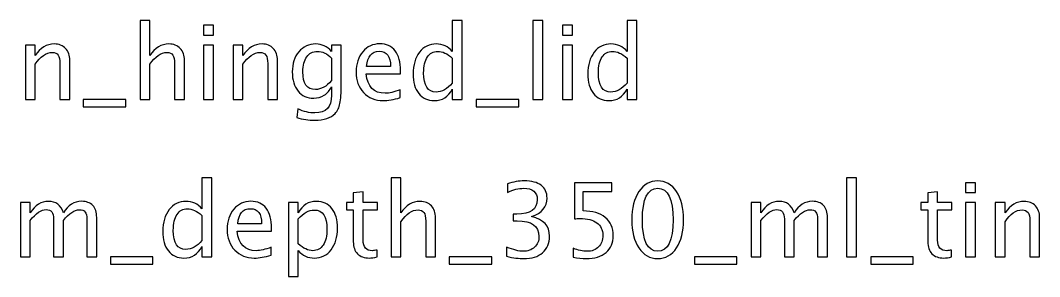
# Model space of a CAD drawing. Header units: centimetres. Extents: x -24 to 26.2, y 4.8 to 28.6.
# Drawn here: x 0.09 to 12.74, y 25.42 to 28.59 of the extents above; entities that cross this region are included whole.
import ezdxf

# ---------------------------------------------------------------- set-up
doc = ezdxf.new("R2010")
doc.units = ezdxf.units.CM
doc.header["$MEASUREMENT"] = 0
doc.layers.add('Layer 1', color=7, linetype='Continuous')

msp = doc.modelspace()

# ---------------------------------------------------------------- linework, layer by layer
at = {"layer": 'Layer 1'}
for points, knots in [([(1.57692, 27.61574), (1.57692, 27.61574), (1.57692, 28.59491), (1.57692, 28.59491), (1.57692, 28.59491), (1.57692, 28.59491), (1.69884, 28.59491), (1.69884, 28.59491), (1.69884, 28.59491), (1.69884, 28.59491), (1.69884, 28.16163), (1.69884, 28.16163), (1.69884, 28.16163), (1.7634, 28.25582), (1.84256, 28.30281), (1.93612, 28.30281), (1.93612, 28.30281), (1.99496, 28.30281), (2.04174, 28.2844), (2.07624, 28.24735), (2.07624, 28.24735), (2.11074, 28.21052), (2.1281, 28.16078), (2.1281, 28.09855), (2.1281, 28.09855), (2.1281, 28.09855), (2.1281, 27.61574), (2.1281, 27.61574), (2.1281, 27.61574), (2.1281, 27.61574), (2.00618, 27.61574), (2.00618, 27.61574), (2.00618, 27.61574), (2.00618, 27.61574), (2.00618, 28.05876), (2.00618, 28.05876), (2.00618, 28.05876), (2.00618, 28.10871), (1.99877, 28.14427), (1.98417, 28.16544), (1.98417, 28.16544), (1.96935, 28.18682), (1.94501, 28.1974), (1.91093, 28.1974), (1.91093, 28.1974), (1.836, 28.1974), (1.7653, 28.14851), (1.69884, 28.05072), (1.69884, 28.05072), (1.69884, 28.05072), (1.69884, 27.61574), (1.69884, 27.61574), (1.69884, 27.61574), (1.69884, 27.61574), (1.57692, 27.61574), (1.57692, 27.61574)], [0, 0, 0, 0, 0.06666667, 0.06666667, 0.06666667, 0.06666667, 0.13333333, 0.13333333, 0.13333333, 0.13333333, 0.2, 0.2, 0.2, 0.2, 0.26666667, 0.26666667, 0.26666667, 0.26666667, 0.33333333, 0.33333333, 0.33333333, 0.33333333, 0.4, 0.4, 0.4, 0.4, 0.46666667, 0.46666667, 0.46666667, 0.46666667, 0.53333333, 0.53333333, 0.53333333, 0.53333333, 0.6, 0.6, 0.6, 0.6, 0.66666667, 0.66666667, 0.66666667, 0.66666667, 0.73333333, 0.73333333, 0.73333333, 0.73333333, 0.8, 0.8, 0.8, 0.8, 0.86666667, 0.86666667, 0.86666667, 0.86666667, 1, 1, 1, 1]), ([(5.45297, 27.61574), (5.45297, 27.61574), (5.45297, 27.74211), (5.45297, 27.74211), (5.45297, 27.74211), (5.40323, 27.6477), (5.3283, 27.6005), (5.22818, 27.6005), (5.22818, 27.6005), (5.1469, 27.6005), (5.08298, 27.62992), (5.03641, 27.68898), (5.03641, 27.68898), (4.98984, 27.74803), (4.96656, 27.82868), (4.96656, 27.93091), (4.96656, 27.93091), (4.96656, 28.04267), (4.99302, 28.13263), (5.04572, 28.20079), (5.04572, 28.20079), (5.09864, 28.26873), (5.16807, 28.30281), (5.25422, 28.30281), (5.25422, 28.30281), (5.33401, 28.30281), (5.40048, 28.27233), (5.45297, 28.21116), (5.45297, 28.21116), (5.45297, 28.21116), (5.45297, 28.59491), (5.45297, 28.59491), (5.45297, 28.59491), (5.45297, 28.59491), (5.57489, 28.59491), (5.57489, 28.59491), (5.57489, 28.59491), (5.57489, 28.59491), (5.57489, 27.61574), (5.57489, 27.61574), (5.57489, 27.61574), (5.57489, 27.61574), (5.45297, 27.61574), (5.45297, 27.61574)], [0, 0, 0, 0, 0.08333333, 0.08333333, 0.08333333, 0.08333333, 0.16666667, 0.16666667, 0.16666667, 0.16666667, 0.25, 0.25, 0.25, 0.25, 0.33333333, 0.33333333, 0.33333333, 0.33333333, 0.41666667, 0.41666667, 0.41666667, 0.41666667, 0.5, 0.5, 0.5, 0.5, 0.58333333, 0.58333333, 0.58333333, 0.58333333, 0.66666667, 0.66666667, 0.66666667, 0.66666667, 0.75, 0.75, 0.75, 0.75, 0.83333333, 0.83333333, 0.83333333, 0.83333333, 1, 1, 1, 1]), ([(6.45415, 27.61574), (6.45415, 27.61574), (6.45415, 28.59491), (6.45415, 28.59491), (6.45415, 28.59491), (6.45415, 28.59491), (6.57607, 28.59491), (6.57607, 28.59491), (6.57607, 28.59491), (6.57607, 28.59491), (6.57607, 27.61574), (6.57607, 27.61574), (6.57607, 27.61574), (6.57607, 27.61574), (6.45415, 27.61574), (6.45415, 27.61574)], [0, 0, 0, 0, 0.2, 0.2, 0.2, 0.2, 0.4, 0.4, 0.4, 0.4, 0.6, 0.6, 0.6, 0.6, 1, 1, 1, 1]), ([(7.62128, 27.61574), (7.62128, 27.61574), (7.62128, 27.74211), (7.62128, 27.74211), (7.62128, 27.74211), (7.57154, 27.6477), (7.49661, 27.6005), (7.39649, 27.6005), (7.39649, 27.6005), (7.31521, 27.6005), (7.25129, 27.62992), (7.20472, 27.68898), (7.20472, 27.68898), (7.15815, 27.74803), (7.13487, 27.82868), (7.13487, 27.93091), (7.13487, 27.93091), (7.13487, 28.04267), (7.16133, 28.13263), (7.21403, 28.20079), (7.21403, 28.20079), (7.26695, 28.26873), (7.33638, 28.30281), (7.42253, 28.30281), (7.42253, 28.30281), (7.50232, 28.30281), (7.56879, 28.27233), (7.62128, 28.21116), (7.62128, 28.21116), (7.62128, 28.21116), (7.62128, 28.59491), (7.62128, 28.59491), (7.62128, 28.59491), (7.62128, 28.59491), (7.7432, 28.59491), (7.7432, 28.59491), (7.7432, 28.59491), (7.7432, 28.59491), (7.7432, 27.61574), (7.7432, 27.61574), (7.7432, 27.61574), (7.7432, 27.61574), (7.62128, 27.61574), (7.62128, 27.61574)], [0, 0, 0, 0, 0.08333333, 0.08333333, 0.08333333, 0.08333333, 0.16666667, 0.16666667, 0.16666667, 0.16666667, 0.25, 0.25, 0.25, 0.25, 0.33333333, 0.33333333, 0.33333333, 0.33333333, 0.41666667, 0.41666667, 0.41666667, 0.41666667, 0.5, 0.5, 0.5, 0.5, 0.58333333, 0.58333333, 0.58333333, 0.58333333, 0.66666667, 0.66666667, 0.66666667, 0.66666667, 0.75, 0.75, 0.75, 0.75, 0.83333333, 0.83333333, 0.83333333, 0.83333333, 1, 1, 1, 1]), ([(2.36517, 28.41203), (2.36517, 28.41203), (2.36517, 28.53395), (2.36517, 28.53395), (2.36517, 28.53395), (2.36517, 28.53395), (2.48709, 28.53395), (2.48709, 28.53395), (2.48709, 28.53395), (2.48709, 28.53395), (2.48709, 28.41203), (2.48709, 28.41203), (2.48709, 28.41203), (2.48709, 28.41203), (2.36517, 28.41203), (2.36517, 28.41203)], [0, 0, 0, 0, 0.2, 0.2, 0.2, 0.2, 0.4, 0.4, 0.4, 0.4, 0.6, 0.6, 0.6, 0.6, 1, 1, 1, 1]), ([(6.82118, 28.41203), (6.82118, 28.41203), (6.82118, 28.53395), (6.82118, 28.53395), (6.82118, 28.53395), (6.82118, 28.53395), (6.9431, 28.53395), (6.9431, 28.53395), (6.9431, 28.53395), (6.9431, 28.53395), (6.9431, 28.41203), (6.9431, 28.41203), (6.9431, 28.41203), (6.9431, 28.41203), (6.82118, 28.41203), (6.82118, 28.41203)], [0, 0, 0, 0, 0.2, 0.2, 0.2, 0.2, 0.4, 0.4, 0.4, 0.4, 0.6, 0.6, 0.6, 0.6, 1, 1, 1, 1]), ([(0.15367, 27.61574), (0.15367, 27.61574), (0.15367, 28.28884), (0.15367, 28.28884), (0.15367, 28.28884), (0.15367, 28.28884), (0.27559, 28.28884), (0.27559, 28.28884), (0.27559, 28.28884), (0.27559, 28.28884), (0.27559, 28.16163), (0.27559, 28.16163), (0.27559, 28.16163), (0.34015, 28.25582), (0.41931, 28.30281), (0.51287, 28.30281), (0.51287, 28.30281), (0.57171, 28.30281), (0.61849, 28.2844), (0.65299, 28.24735), (0.65299, 28.24735), (0.68749, 28.21052), (0.70485, 28.16078), (0.70485, 28.09855), (0.70485, 28.09855), (0.70485, 28.09855), (0.70485, 27.61574), (0.70485, 27.61574), (0.70485, 27.61574), (0.70485, 27.61574), (0.58293, 27.61574), (0.58293, 27.61574), (0.58293, 27.61574), (0.58293, 27.61574), (0.58293, 28.05876), (0.58293, 28.05876), (0.58293, 28.05876), (0.58293, 28.10871), (0.57552, 28.14427), (0.56092, 28.16544), (0.56092, 28.16544), (0.5461, 28.18682), (0.52176, 28.1974), (0.48768, 28.1974), (0.48768, 28.1974), (0.41275, 28.1974), (0.34205, 28.14851), (0.27559, 28.05072), (0.27559, 28.05072), (0.27559, 28.05072), (0.27559, 27.61574), (0.27559, 27.61574), (0.27559, 27.61574), (0.27559, 27.61574), (0.15367, 27.61574), (0.15367, 27.61574)], [0, 0, 0, 0, 0.06666667, 0.06666667, 0.06666667, 0.06666667, 0.13333333, 0.13333333, 0.13333333, 0.13333333, 0.2, 0.2, 0.2, 0.2, 0.26666667, 0.26666667, 0.26666667, 0.26666667, 0.33333333, 0.33333333, 0.33333333, 0.33333333, 0.4, 0.4, 0.4, 0.4, 0.46666667, 0.46666667, 0.46666667, 0.46666667, 0.53333333, 0.53333333, 0.53333333, 0.53333333, 0.6, 0.6, 0.6, 0.6, 0.66666667, 0.66666667, 0.66666667, 0.66666667, 0.73333333, 0.73333333, 0.73333333, 0.73333333, 0.8, 0.8, 0.8, 0.8, 0.86666667, 0.86666667, 0.86666667, 0.86666667, 1, 1, 1, 1]), ([(2.36517, 27.61574), (2.36517, 27.61574), (2.36517, 28.28884), (2.36517, 28.28884), (2.36517, 28.28884), (2.36517, 28.28884), (2.48709, 28.28884), (2.48709, 28.28884), (2.48709, 28.28884), (2.48709, 28.28884), (2.48709, 27.61574), (2.48709, 27.61574), (2.48709, 27.61574), (2.48709, 27.61574), (2.36517, 27.61574), (2.36517, 27.61574)], [0, 0, 0, 0, 0.2, 0.2, 0.2, 0.2, 0.4, 0.4, 0.4, 0.4, 0.6, 0.6, 0.6, 0.6, 1, 1, 1, 1]), ([(2.7322, 27.61574), (2.7322, 27.61574), (2.7322, 28.28884), (2.7322, 28.28884), (2.7322, 28.28884), (2.7322, 28.28884), (2.85412, 28.28884), (2.85412, 28.28884), (2.85412, 28.28884), (2.85412, 28.28884), (2.85412, 28.16163), (2.85412, 28.16163), (2.85412, 28.16163), (2.91868, 28.25582), (2.99784, 28.30281), (3.0914, 28.30281), (3.0914, 28.30281), (3.15024, 28.30281), (3.19702, 28.2844), (3.23152, 28.24735), (3.23152, 28.24735), (3.26602, 28.21052), (3.28338, 28.16078), (3.28338, 28.09855), (3.28338, 28.09855), (3.28338, 28.09855), (3.28338, 27.61574), (3.28338, 27.61574), (3.28338, 27.61574), (3.28338, 27.61574), (3.16146, 27.61574), (3.16146, 27.61574), (3.16146, 27.61574), (3.16146, 27.61574), (3.16146, 28.05876), (3.16146, 28.05876), (3.16146, 28.05876), (3.16146, 28.10871), (3.15405, 28.14427), (3.13945, 28.16544), (3.13945, 28.16544), (3.12463, 28.18682), (3.10029, 28.1974), (3.06621, 28.1974), (3.06621, 28.1974), (2.99128, 28.1974), (2.92058, 28.14851), (2.85412, 28.05072), (2.85412, 28.05072), (2.85412, 28.05072), (2.85412, 27.61574), (2.85412, 27.61574), (2.85412, 27.61574), (2.85412, 27.61574), (2.7322, 27.61574), (2.7322, 27.61574)], [0, 0, 0, 0, 0.06666667, 0.06666667, 0.06666667, 0.06666667, 0.13333333, 0.13333333, 0.13333333, 0.13333333, 0.2, 0.2, 0.2, 0.2, 0.26666667, 0.26666667, 0.26666667, 0.26666667, 0.33333333, 0.33333333, 0.33333333, 0.33333333, 0.4, 0.4, 0.4, 0.4, 0.46666667, 0.46666667, 0.46666667, 0.46666667, 0.53333333, 0.53333333, 0.53333333, 0.53333333, 0.6, 0.6, 0.6, 0.6, 0.66666667, 0.66666667, 0.66666667, 0.66666667, 0.73333333, 0.73333333, 0.73333333, 0.73333333, 0.8, 0.8, 0.8, 0.8, 0.86666667, 0.86666667, 0.86666667, 0.86666667, 1, 1, 1, 1]), ([(3.52299, 27.39222), (3.52299, 27.39222), (3.53738, 27.49763), (3.53738, 27.49763), (3.53738, 27.49763), (3.60808, 27.46461), (3.67814, 27.4481), (3.74736, 27.4481), (3.74736, 27.4481), (3.88473, 27.4481), (3.95352, 27.52091), (3.95352, 27.66633), (3.95352, 27.66633), (3.95352, 27.66633), (3.95352, 27.77216), (3.95352, 27.77216), (3.95352, 27.77216), (3.93235, 27.7275), (3.9023, 27.693), (3.86314, 27.66823), (3.86314, 27.66823), (3.82398, 27.64347), (3.78038, 27.63098), (3.73233, 27.63098), (3.73233, 27.63098), (3.65084, 27.63098), (3.58628, 27.66019), (3.53865, 27.71861), (3.53865, 27.71861), (3.49103, 27.77703), (3.46711, 27.85619), (3.46711, 27.9561), (3.46711, 27.9561), (3.46711, 28.05834), (3.4942, 28.14173), (3.54839, 28.20629), (3.54839, 28.20629), (3.60279, 28.27064), (3.67285, 28.30281), (3.759, 28.30281), (3.759, 28.30281), (3.83435, 28.30281), (3.89933, 28.27233), (3.95352, 28.21116), (3.95352, 28.21116), (3.95352, 28.21116), (3.95352, 28.28884), (3.95352, 28.28884), (3.95352, 28.28884), (3.95352, 28.28884), (4.07544, 28.28884), (4.07544, 28.28884), (4.07544, 28.28884), (4.07544, 28.28884), (4.07544, 27.79947), (4.07544, 27.79947), (4.07544, 27.79947), (4.07544, 27.69427), (4.06994, 27.61638), (4.05893, 27.56579), (4.05893, 27.56579), (4.04814, 27.5152), (4.02739, 27.47371), (3.99734, 27.44154), (3.99734, 27.44154), (3.944, 27.38502), (3.8606, 27.35666), (3.74736, 27.35666), (3.74736, 27.35666), (3.66968, 27.35666), (3.59496, 27.36851), (3.52299, 27.39222)], [0, 0, 0, 0, 0.05263158, 0.05263158, 0.05263158, 0.05263158, 0.10526316, 0.10526316, 0.10526316, 0.10526316, 0.15789474, 0.15789474, 0.15789474, 0.15789474, 0.21052632, 0.21052632, 0.21052632, 0.21052632, 0.26315789, 0.26315789, 0.26315789, 0.26315789, 0.31578947, 0.31578947, 0.31578947, 0.31578947, 0.36842105, 0.36842105, 0.36842105, 0.36842105, 0.42105263, 0.42105263, 0.42105263, 0.42105263, 0.47368421, 0.47368421, 0.47368421, 0.47368421, 0.52631579, 0.52631579, 0.52631579, 0.52631579, 0.57894737, 0.57894737, 0.57894737, 0.57894737, 0.63157895, 0.63157895, 0.63157895, 0.63157895, 0.68421053, 0.68421053, 0.68421053, 0.68421053, 0.73684211, 0.73684211, 0.73684211, 0.73684211, 0.78947368, 0.78947368, 0.78947368, 0.78947368, 0.84210526, 0.84210526, 0.84210526, 0.84210526, 0.89473684, 0.89473684, 0.89473684, 0.89473684, 1, 1, 1, 1]), ([(3.95352, 27.84857), (3.95352, 27.84857), (3.95352, 28.12776), (3.95352, 28.12776), (3.95352, 28.12776), (3.89976, 28.18343), (3.84113, 28.21137), (3.77784, 28.21137), (3.77784, 28.21137), (3.72153, 28.21137), (3.67751, 28.18893), (3.64576, 28.14385), (3.64576, 28.14385), (3.6138, 28.09898), (3.59792, 28.03653), (3.59792, 27.95695), (3.59792, 27.95695), (3.59792, 27.81069), (3.64978, 27.73766), (3.75371, 27.73766), (3.75371, 27.73766), (3.8244, 27.73766), (3.89108, 27.7747), (3.95352, 27.84857)], [0, 0, 0, 0, 0.14285714, 0.14285714, 0.14285714, 0.14285714, 0.28571429, 0.28571429, 0.28571429, 0.28571429, 0.42857143, 0.42857143, 0.42857143, 0.42857143, 0.57142857, 0.57142857, 0.57142857, 0.57142857, 0.71428571, 0.71428571, 0.71428571, 0.71428571, 1, 1, 1, 1]), ([(4.80633, 27.63733), (4.72442, 27.61278), (4.65435, 27.6005), (4.59593, 27.6005), (4.59593, 27.6005), (4.49624, 27.6005), (4.41517, 27.63352), (4.35273, 27.69935), (4.35273, 27.69935), (4.29029, 27.76518), (4.25896, 27.85048), (4.25896, 27.95547), (4.25896, 27.95547), (4.25896, 28.05728), (4.28648, 28.14089), (4.34172, 28.20629), (4.34172, 28.20629), (4.39697, 28.27148), (4.46766, 28.30408), (4.55381, 28.30408), (4.55381, 28.30408), (4.6353, 28.30408), (4.69838, 28.27508), (4.74283, 28.21709), (4.74283, 28.21709), (4.78728, 28.15909), (4.80951, 28.07696), (4.80951, 27.97049), (4.80951, 27.97049), (4.80951, 27.97049), (4.80887, 27.93324), (4.80887, 27.93324), (4.80887, 27.93324), (4.80887, 27.93324), (4.38342, 27.93324), (4.38342, 27.93324), (4.38342, 27.93324), (4.4012, 27.77237), (4.47973, 27.69194), (4.61879, 27.69194), (4.61879, 27.69194), (4.66981, 27.69194), (4.73225, 27.70633), (4.80633, 27.73512), (4.80633, 27.73512), (4.80633, 27.73512), (4.80633, 27.63733), (4.80633, 27.63733)], [0, 0, 0, 0, 0.07692308, 0.07692308, 0.07692308, 0.07692308, 0.15384615, 0.15384615, 0.15384615, 0.15384615, 0.23076923, 0.23076923, 0.23076923, 0.23076923, 0.30769231, 0.30769231, 0.30769231, 0.30769231, 0.38461538, 0.38461538, 0.38461538, 0.38461538, 0.46153846, 0.46153846, 0.46153846, 0.46153846, 0.53846154, 0.53846154, 0.53846154, 0.53846154, 0.61538462, 0.61538462, 0.61538462, 0.61538462, 0.69230769, 0.69230769, 0.69230769, 0.69230769, 0.76923077, 0.76923077, 0.76923077, 0.76923077, 0.84615385, 0.84615385, 0.84615385, 0.84615385, 1, 1, 1, 1]), ([(4.38977, 28.02468), (4.38977, 28.02468), (4.68695, 28.02468), (4.68695, 28.02468), (4.68695, 28.02468), (4.68695, 28.14999), (4.64017, 28.21264), (4.54683, 28.21264), (4.54683, 28.21264), (4.45285, 28.21264), (4.40057, 28.14999), (4.38977, 28.02468)], [0, 0, 0, 0, 0.25, 0.25, 0.25, 0.25, 0.5, 0.5, 0.5, 0.5, 1, 1, 1, 1]), ([(5.45297, 28.12776), (5.38968, 28.18343), (5.32978, 28.21137), (5.27305, 28.21137), (5.27305, 28.21137), (5.21717, 28.21137), (5.17399, 28.18809), (5.1433, 28.14131), (5.1433, 28.14131), (5.11261, 28.09474), (5.09737, 28.0287), (5.09737, 27.94319), (5.09737, 27.94319), (5.09737, 27.78592), (5.14944, 27.70718), (5.25379, 27.70718), (5.25379, 27.70718), (5.32153, 27.70718), (5.38799, 27.74422), (5.45297, 27.81809), (5.45297, 27.81809), (5.45297, 27.81809), (5.45297, 28.12776), (5.45297, 28.12776)], [0, 0, 0, 0, 0.14285714, 0.14285714, 0.14285714, 0.14285714, 0.28571429, 0.28571429, 0.28571429, 0.28571429, 0.42857143, 0.42857143, 0.42857143, 0.42857143, 0.57142857, 0.57142857, 0.57142857, 0.57142857, 0.71428571, 0.71428571, 0.71428571, 0.71428571, 1, 1, 1, 1]), ([(6.82118, 27.61574), (6.82118, 27.61574), (6.82118, 28.28884), (6.82118, 28.28884), (6.82118, 28.28884), (6.82118, 28.28884), (6.9431, 28.28884), (6.9431, 28.28884), (6.9431, 28.28884), (6.9431, 28.28884), (6.9431, 27.61574), (6.9431, 27.61574), (6.9431, 27.61574), (6.9431, 27.61574), (6.82118, 27.61574), (6.82118, 27.61574)], [0, 0, 0, 0, 0.2, 0.2, 0.2, 0.2, 0.4, 0.4, 0.4, 0.4, 0.6, 0.6, 0.6, 0.6, 1, 1, 1, 1]), ([(7.62128, 28.12776), (7.55799, 28.18343), (7.49809, 28.21137), (7.44136, 28.21137), (7.44136, 28.21137), (7.38548, 28.21137), (7.3423, 28.18809), (7.31161, 28.14131), (7.31161, 28.14131), (7.28092, 28.09474), (7.26568, 28.0287), (7.26568, 27.94319), (7.26568, 27.94319), (7.26568, 27.78592), (7.31775, 27.70718), (7.4221, 27.70718), (7.4221, 27.70718), (7.48984, 27.70718), (7.5563, 27.74422), (7.62128, 27.81809), (7.62128, 27.81809), (7.62128, 27.81809), (7.62128, 28.12776), (7.62128, 28.12776)], [0, 0, 0, 0, 0.14285714, 0.14285714, 0.14285714, 0.14285714, 0.28571429, 0.28571429, 0.28571429, 0.28571429, 0.42857143, 0.42857143, 0.42857143, 0.42857143, 0.57142857, 0.57142857, 0.57142857, 0.57142857, 0.71428571, 0.71428571, 0.71428571, 0.71428571, 1, 1, 1, 1]), ([(0.87334, 27.5243), (0.87334, 27.5243), (0.87334, 27.61574), (0.87334, 27.61574), (0.87334, 27.61574), (0.87334, 27.61574), (1.40166, 27.61574), (1.40166, 27.61574), (1.40166, 27.61574), (1.40166, 27.61574), (1.40166, 27.5243), (1.40166, 27.5243), (1.40166, 27.5243), (1.40166, 27.5243), (0.87334, 27.5243), (0.87334, 27.5243)], [0, 0, 0, 0, 0.2, 0.2, 0.2, 0.2, 0.4, 0.4, 0.4, 0.4, 0.6, 0.6, 0.6, 0.6, 1, 1, 1, 1]), ([(5.75057, 27.5243), (5.75057, 27.5243), (5.75057, 27.61574), (5.75057, 27.61574), (5.75057, 27.61574), (5.75057, 27.61574), (6.27889, 27.61574), (6.27889, 27.61574), (6.27889, 27.61574), (6.27889, 27.61574), (6.27889, 27.5243), (6.27889, 27.5243), (6.27889, 27.5243), (6.27889, 27.5243), (5.75057, 27.5243), (5.75057, 27.5243)], [0, 0, 0, 0, 0.2, 0.2, 0.2, 0.2, 0.4, 0.4, 0.4, 0.4, 0.6, 0.6, 0.6, 0.6, 1, 1, 1, 1]), ([(2.34602, 25.66417), (2.34602, 25.66417), (2.34602, 25.79054), (2.34602, 25.79054), (2.34602, 25.79054), (2.29628, 25.69613), (2.22135, 25.64893), (2.12123, 25.64893), (2.12123, 25.64893), (2.03995, 25.64893), (1.97603, 25.67835), (1.92946, 25.73741), (1.92946, 25.73741), (1.88289, 25.79646), (1.85961, 25.87711), (1.85961, 25.97934), (1.85961, 25.97934), (1.85961, 26.0911), (1.88607, 26.18106), (1.93877, 26.24922), (1.93877, 26.24922), (1.99169, 26.31716), (2.06112, 26.35124), (2.14727, 26.35124), (2.14727, 26.35124), (2.22706, 26.35124), (2.29353, 26.32076), (2.34602, 26.25959), (2.34602, 26.25959), (2.34602, 26.25959), (2.34602, 26.64334), (2.34602, 26.64334), (2.34602, 26.64334), (2.34602, 26.64334), (2.46794, 26.64334), (2.46794, 26.64334), (2.46794, 26.64334), (2.46794, 26.64334), (2.46794, 25.66417), (2.46794, 25.66417), (2.46794, 25.66417), (2.46794, 25.66417), (2.34602, 25.66417), (2.34602, 25.66417)], [0, 0, 0, 0, 0.08333333, 0.08333333, 0.08333333, 0.08333333, 0.16666667, 0.16666667, 0.16666667, 0.16666667, 0.25, 0.25, 0.25, 0.25, 0.33333333, 0.33333333, 0.33333333, 0.33333333, 0.41666667, 0.41666667, 0.41666667, 0.41666667, 0.5, 0.5, 0.5, 0.5, 0.58333333, 0.58333333, 0.58333333, 0.58333333, 0.66666667, 0.66666667, 0.66666667, 0.66666667, 0.75, 0.75, 0.75, 0.75, 0.83333333, 0.83333333, 0.83333333, 0.83333333, 1, 1, 1, 1]), ([(4.69403, 25.66417), (4.69403, 25.66417), (4.69403, 26.64334), (4.69403, 26.64334), (4.69403, 26.64334), (4.69403, 26.64334), (4.81595, 26.64334), (4.81595, 26.64334), (4.81595, 26.64334), (4.81595, 26.64334), (4.81595, 26.21006), (4.81595, 26.21006), (4.81595, 26.21006), (4.88051, 26.30425), (4.95967, 26.35124), (5.05323, 26.35124), (5.05323, 26.35124), (5.11207, 26.35124), (5.15885, 26.33283), (5.19335, 26.29578), (5.19335, 26.29578), (5.22785, 26.25895), (5.24521, 26.20921), (5.24521, 26.14698), (5.24521, 26.14698), (5.24521, 26.14698), (5.24521, 25.66417), (5.24521, 25.66417), (5.24521, 25.66417), (5.24521, 25.66417), (5.12329, 25.66417), (5.12329, 25.66417), (5.12329, 25.66417), (5.12329, 25.66417), (5.12329, 26.10719), (5.12329, 26.10719), (5.12329, 26.10719), (5.12329, 26.15714), (5.11588, 26.1927), (5.10128, 26.21387), (5.10128, 26.21387), (5.08646, 26.23525), (5.06212, 26.24583), (5.02804, 26.24583), (5.02804, 26.24583), (4.95311, 26.24583), (4.88241, 26.19694), (4.81595, 26.09915), (4.81595, 26.09915), (4.81595, 26.09915), (4.81595, 25.66417), (4.81595, 25.66417), (4.81595, 25.66417), (4.81595, 25.66417), (4.69403, 25.66417), (4.69403, 25.66417)], [0, 0, 0, 0, 0.06666667, 0.06666667, 0.06666667, 0.06666667, 0.13333333, 0.13333333, 0.13333333, 0.13333333, 0.2, 0.2, 0.2, 0.2, 0.26666667, 0.26666667, 0.26666667, 0.26666667, 0.33333333, 0.33333333, 0.33333333, 0.33333333, 0.4, 0.4, 0.4, 0.4, 0.46666667, 0.46666667, 0.46666667, 0.46666667, 0.53333333, 0.53333333, 0.53333333, 0.53333333, 0.6, 0.6, 0.6, 0.6, 0.66666667, 0.66666667, 0.66666667, 0.66666667, 0.73333333, 0.73333333, 0.73333333, 0.73333333, 0.8, 0.8, 0.8, 0.8, 0.86666667, 0.86666667, 0.86666667, 0.86666667, 1, 1, 1, 1]), ([(6.1249, 25.67052), (6.1249, 25.67052), (6.1249, 25.78482), (6.1249, 25.78482), (6.1249, 25.78482), (6.21211, 25.75011), (6.28048, 25.73275), (6.33064, 25.73275), (6.33064, 25.73275), (6.3897, 25.73275), (6.43732, 25.74968), (6.47394, 25.78376), (6.47394, 25.78376), (6.51056, 25.81784), (6.52876, 25.86229), (6.52876, 25.9169), (6.52876, 25.9169), (6.52876, 26.04644), (6.43859, 26.11121), (6.25825, 26.11121), (6.25825, 26.11121), (6.25825, 26.11121), (6.20999, 26.11121), (6.20999, 26.11121), (6.20999, 26.11121), (6.20999, 26.11121), (6.20999, 26.19313), (6.20999, 26.19313), (6.20999, 26.19313), (6.20999, 26.19313), (6.25275, 26.19376), (6.25275, 26.19376), (6.25275, 26.19376), (6.42229, 26.19376), (6.50717, 26.25345), (6.50717, 26.37304), (6.50717, 26.37304), (6.50717, 26.46681), (6.45087, 26.5138), (6.33847, 26.5138), (6.33847, 26.5138), (6.27815, 26.5138), (6.21126, 26.49644), (6.1376, 26.46173), (6.1376, 26.46173), (6.1376, 26.46173), (6.1376, 26.56841), (6.1376, 26.56841), (6.1376, 26.56841), (6.20978, 26.59296), (6.27942, 26.60524), (6.3463, 26.60524), (6.3463, 26.60524), (6.43732, 26.60524), (6.50738, 26.58704), (6.55607, 26.55063), (6.55607, 26.55063), (6.60475, 26.51444), (6.62909, 26.46173), (6.62909, 26.39273), (6.62909, 26.39273), (6.62909, 26.28499), (6.56538, 26.20815), (6.43774, 26.16243), (6.43774, 26.16243), (6.5857, 26.12793), (6.65957, 26.04686), (6.65957, 25.91881), (6.65957, 25.91881), (6.65957, 25.83245), (6.631, 25.7645), (6.57406, 25.71518), (6.57406, 25.71518), (6.51712, 25.66586), (6.4388, 25.64131), (6.33932, 25.64131), (6.33932, 25.64131), (6.28259, 25.64131), (6.21126, 25.65105), (6.1249, 25.67052)], [0, 0, 0, 0, 0.04761905, 0.04761905, 0.04761905, 0.04761905, 0.0952381, 0.0952381, 0.0952381, 0.0952381, 0.14285714, 0.14285714, 0.14285714, 0.14285714, 0.19047619, 0.19047619, 0.19047619, 0.19047619, 0.23809524, 0.23809524, 0.23809524, 0.23809524, 0.28571429, 0.28571429, 0.28571429, 0.28571429, 0.33333333, 0.33333333, 0.33333333, 0.33333333, 0.38095238, 0.38095238, 0.38095238, 0.38095238, 0.42857143, 0.42857143, 0.42857143, 0.42857143, 0.47619048, 0.47619048, 0.47619048, 0.47619048, 0.52380952, 0.52380952, 0.52380952, 0.52380952, 0.57142857, 0.57142857, 0.57142857, 0.57142857, 0.61904762, 0.61904762, 0.61904762, 0.61904762, 0.66666667, 0.66666667, 0.66666667, 0.66666667, 0.71428571, 0.71428571, 0.71428571, 0.71428571, 0.76190476, 0.76190476, 0.76190476, 0.76190476, 0.80952381, 0.80952381, 0.80952381, 0.80952381, 0.85714286, 0.85714286, 0.85714286, 0.85714286, 0.9047619, 0.9047619, 0.9047619, 0.9047619, 1, 1, 1, 1]), ([(6.95336, 25.66036), (6.95336, 25.66036), (6.95336, 25.76958), (6.95336, 25.76958), (6.95336, 25.76958), (7.01411, 25.74503), (7.07168, 25.73275), (7.12672, 25.73275), (7.12672, 25.73275), (7.18683, 25.73275), (7.23424, 25.75053), (7.26874, 25.78609), (7.26874, 25.78609), (7.30325, 25.82165), (7.32039, 25.87055), (7.32039, 25.93278), (7.32039, 25.93278), (7.32039, 25.99966), (7.29605, 26.05089), (7.24737, 26.08623), (7.24737, 26.08623), (7.19868, 26.12158), (7.1282, 26.13915), (7.03612, 26.13915), (7.03612, 26.13915), (7.01474, 26.13915), (6.9921, 26.13767), (6.9686, 26.13471), (6.9686, 26.13471), (6.9686, 26.13471), (6.9686, 26.58238), (6.9686, 26.58238), (6.9686, 26.58238), (6.9686, 26.58238), (7.43342, 26.58238), (7.43342, 26.58238), (7.43342, 26.58238), (7.43342, 26.58238), (7.43342, 26.4757), (7.43342, 26.4757), (7.43342, 26.4757), (7.43342, 26.4757), (7.07528, 26.4757), (7.07528, 26.4757), (7.07528, 26.4757), (7.07528, 26.4757), (7.07528, 26.23313), (7.07528, 26.23313), (7.07528, 26.23313), (7.19339, 26.23313), (7.28547, 26.20604), (7.35172, 26.15185), (7.35172, 26.15185), (7.41797, 26.09788), (7.4512, 26.02295), (7.4512, 25.92706), (7.4512, 25.92706), (7.4512, 25.83774), (7.42114, 25.76789), (7.36103, 25.7173), (7.36103, 25.7173), (7.30092, 25.66671), (7.21794, 25.64131), (7.11211, 25.64131), (7.11211, 25.64131), (7.06491, 25.64131), (7.01199, 25.64766), (6.95336, 25.66036)], [0, 0, 0, 0, 0.05555556, 0.05555556, 0.05555556, 0.05555556, 0.11111111, 0.11111111, 0.11111111, 0.11111111, 0.16666667, 0.16666667, 0.16666667, 0.16666667, 0.22222222, 0.22222222, 0.22222222, 0.22222222, 0.27777778, 0.27777778, 0.27777778, 0.27777778, 0.33333333, 0.33333333, 0.33333333, 0.33333333, 0.38888889, 0.38888889, 0.38888889, 0.38888889, 0.44444444, 0.44444444, 0.44444444, 0.44444444, 0.5, 0.5, 0.5, 0.5, 0.55555556, 0.55555556, 0.55555556, 0.55555556, 0.61111111, 0.61111111, 0.61111111, 0.61111111, 0.66666667, 0.66666667, 0.66666667, 0.66666667, 0.72222222, 0.72222222, 0.72222222, 0.72222222, 0.77777778, 0.77777778, 0.77777778, 0.77777778, 0.83333333, 0.83333333, 0.83333333, 0.83333333, 0.88888889, 0.88888889, 0.88888889, 0.88888889, 1, 1, 1, 1]), ([(8.0028, 25.64131), (7.90649, 25.64131), (7.82881, 25.68555), (7.76997, 25.77381), (7.76997, 25.77381), (7.71091, 25.86208), (7.68149, 25.9785), (7.68149, 26.12328), (7.68149, 26.12328), (7.68149, 26.26806), (7.71091, 26.38447), (7.76997, 26.47274), (7.76997, 26.47274), (7.82881, 26.561), (7.90649, 26.60524), (8.0028, 26.60524), (8.0028, 26.60524), (8.09953, 26.60524), (8.17721, 26.56121), (8.23606, 26.47316), (8.23606, 26.47316), (8.29469, 26.38511), (8.32411, 26.26848), (8.32411, 26.12328), (8.32411, 26.12328), (8.32411, 25.9785), (8.29469, 25.86208), (8.23606, 25.77381), (8.23606, 25.77381), (8.17721, 25.68555), (8.09953, 25.64131), (8.0028, 25.64131)], [0, 0, 0, 0, 0.11111111, 0.11111111, 0.11111111, 0.11111111, 0.22222222, 0.22222222, 0.22222222, 0.22222222, 0.33333333, 0.33333333, 0.33333333, 0.33333333, 0.44444444, 0.44444444, 0.44444444, 0.44444444, 0.55555556, 0.55555556, 0.55555556, 0.55555556, 0.66666667, 0.66666667, 0.66666667, 0.66666667, 0.77777778, 0.77777778, 0.77777778, 0.77777778, 1, 1, 1, 1]), ([(10.34722, 25.66417), (10.34722, 25.66417), (10.34722, 26.64334), (10.34722, 26.64334), (10.34722, 26.64334), (10.34722, 26.64334), (10.46914, 26.64334), (10.46914, 26.64334), (10.46914, 26.64334), (10.46914, 26.64334), (10.46914, 25.66417), (10.46914, 25.66417), (10.46914, 25.66417), (10.46914, 25.66417), (10.34722, 25.66417), (10.34722, 25.66417)], [0, 0, 0, 0, 0.2, 0.2, 0.2, 0.2, 0.4, 0.4, 0.4, 0.4, 0.6, 0.6, 0.6, 0.6, 1, 1, 1, 1]), ([(11.82423, 26.46046), (11.82423, 26.46046), (11.82423, 26.58238), (11.82423, 26.58238), (11.82423, 26.58238), (11.82423, 26.58238), (11.94615, 26.58238), (11.94615, 26.58238), (11.94615, 26.58238), (11.94615, 26.58238), (11.94615, 26.46046), (11.94615, 26.46046), (11.94615, 26.46046), (11.94615, 26.46046), (11.82423, 26.46046), (11.82423, 26.46046)], [0, 0, 0, 0, 0.2, 0.2, 0.2, 0.2, 0.4, 0.4, 0.4, 0.4, 0.6, 0.6, 0.6, 0.6, 1, 1, 1, 1]), ([(4.52004, 25.66438), (4.48236, 25.65401), (4.44956, 25.64893), (4.42183, 25.64893), (4.42183, 25.64893), (4.3596, 25.64893), (4.31113, 25.66671), (4.27641, 25.70227), (4.27641, 25.70227), (4.24149, 25.73783), (4.22413, 25.78715), (4.22413, 25.85044), (4.22413, 25.85044), (4.22413, 25.85044), (4.22413, 26.24583), (4.22413, 26.24583), (4.22413, 26.24583), (4.22413, 26.24583), (4.13989, 26.24583), (4.13989, 26.24583), (4.13989, 26.24583), (4.13989, 26.24583), (4.13989, 26.33727), (4.13989, 26.33727), (4.13989, 26.33727), (4.13989, 26.33727), (4.22413, 26.33727), (4.22413, 26.33727), (4.22413, 26.33727), (4.22413, 26.33727), (4.22413, 26.45898), (4.22413, 26.45898), (4.22413, 26.45898), (4.22413, 26.45898), (4.34605, 26.47062), (4.34605, 26.47062), (4.34605, 26.47062), (4.34605, 26.47062), (4.34605, 26.33727), (4.34605, 26.33727), (4.34605, 26.33727), (4.34605, 26.33727), (4.52258, 26.33727), (4.52258, 26.33727), (4.52258, 26.33727), (4.52258, 26.33727), (4.52258, 26.24583), (4.52258, 26.24583), (4.52258, 26.24583), (4.52258, 26.24583), (4.34605, 26.24583), (4.34605, 26.24583), (4.34605, 26.24583), (4.34605, 26.24583), (4.34605, 25.87245), (4.34605, 25.87245), (4.34605, 25.87245), (4.34605, 25.7844), (4.38436, 25.74037), (4.46077, 25.74037), (4.46077, 25.74037), (4.47707, 25.74037), (4.49676, 25.74312), (4.52004, 25.74841), (4.52004, 25.74841), (4.52004, 25.74841), (4.52004, 25.66438), (4.52004, 25.66438)], [0, 0, 0, 0, 0.05555556, 0.05555556, 0.05555556, 0.05555556, 0.11111111, 0.11111111, 0.11111111, 0.11111111, 0.16666667, 0.16666667, 0.16666667, 0.16666667, 0.22222222, 0.22222222, 0.22222222, 0.22222222, 0.27777778, 0.27777778, 0.27777778, 0.27777778, 0.33333333, 0.33333333, 0.33333333, 0.33333333, 0.38888889, 0.38888889, 0.38888889, 0.38888889, 0.44444444, 0.44444444, 0.44444444, 0.44444444, 0.5, 0.5, 0.5, 0.5, 0.55555556, 0.55555556, 0.55555556, 0.55555556, 0.61111111, 0.61111111, 0.61111111, 0.61111111, 0.66666667, 0.66666667, 0.66666667, 0.66666667, 0.72222222, 0.72222222, 0.72222222, 0.72222222, 0.77777778, 0.77777778, 0.77777778, 0.77777778, 0.83333333, 0.83333333, 0.83333333, 0.83333333, 0.88888889, 0.88888889, 0.88888889, 0.88888889, 1, 1, 1, 1]), ([(8.00259, 25.73275), (8.1298, 25.73275), (8.1933, 25.86293), (8.1933, 26.12328), (8.1933, 26.12328), (8.1933, 26.38363), (8.1298, 26.5138), (8.00259, 26.5138), (8.00259, 26.5138), (7.8758, 26.5138), (7.8123, 26.38363), (7.8123, 26.12328), (7.8123, 26.12328), (7.8123, 25.86293), (7.8758, 25.73275), (8.00259, 25.73275)], [0, 0, 0, 0, 0.2, 0.2, 0.2, 0.2, 0.4, 0.4, 0.4, 0.4, 0.6, 0.6, 0.6, 0.6, 1, 1, 1, 1]), ([(11.65024, 25.66438), (11.61256, 25.65401), (11.57976, 25.64893), (11.55203, 25.64893), (11.55203, 25.64893), (11.4898, 25.64893), (11.44133, 25.66671), (11.40661, 25.70227), (11.40661, 25.70227), (11.37169, 25.73783), (11.35433, 25.78715), (11.35433, 25.85044), (11.35433, 25.85044), (11.35433, 25.85044), (11.35433, 26.24583), (11.35433, 26.24583), (11.35433, 26.24583), (11.35433, 26.24583), (11.27009, 26.24583), (11.27009, 26.24583), (11.27009, 26.24583), (11.27009, 26.24583), (11.27009, 26.33727), (11.27009, 26.33727), (11.27009, 26.33727), (11.27009, 26.33727), (11.35433, 26.33727), (11.35433, 26.33727), (11.35433, 26.33727), (11.35433, 26.33727), (11.35433, 26.45898), (11.35433, 26.45898), (11.35433, 26.45898), (11.35433, 26.45898), (11.47625, 26.47062), (11.47625, 26.47062), (11.47625, 26.47062), (11.47625, 26.47062), (11.47625, 26.33727), (11.47625, 26.33727), (11.47625, 26.33727), (11.47625, 26.33727), (11.65278, 26.33727), (11.65278, 26.33727), (11.65278, 26.33727), (11.65278, 26.33727), (11.65278, 26.24583), (11.65278, 26.24583), (11.65278, 26.24583), (11.65278, 26.24583), (11.47625, 26.24583), (11.47625, 26.24583), (11.47625, 26.24583), (11.47625, 26.24583), (11.47625, 25.87245), (11.47625, 25.87245), (11.47625, 25.87245), (11.47625, 25.7844), (11.51456, 25.74037), (11.59097, 25.74037), (11.59097, 25.74037), (11.60727, 25.74037), (11.62696, 25.74312), (11.65024, 25.74841), (11.65024, 25.74841), (11.65024, 25.74841), (11.65024, 25.66438), (11.65024, 25.66438)], [0, 0, 0, 0, 0.05555556, 0.05555556, 0.05555556, 0.05555556, 0.11111111, 0.11111111, 0.11111111, 0.11111111, 0.16666667, 0.16666667, 0.16666667, 0.16666667, 0.22222222, 0.22222222, 0.22222222, 0.22222222, 0.27777778, 0.27777778, 0.27777778, 0.27777778, 0.33333333, 0.33333333, 0.33333333, 0.33333333, 0.38888889, 0.38888889, 0.38888889, 0.38888889, 0.44444444, 0.44444444, 0.44444444, 0.44444444, 0.5, 0.5, 0.5, 0.5, 0.55555556, 0.55555556, 0.55555556, 0.55555556, 0.61111111, 0.61111111, 0.61111111, 0.61111111, 0.66666667, 0.66666667, 0.66666667, 0.66666667, 0.72222222, 0.72222222, 0.72222222, 0.72222222, 0.77777778, 0.77777778, 0.77777778, 0.77777778, 0.83333333, 0.83333333, 0.83333333, 0.83333333, 0.88888889, 0.88888889, 0.88888889, 0.88888889, 1, 1, 1, 1]), ([(0.09219, 25.66417), (0.09219, 25.66417), (0.09219, 26.33727), (0.09219, 26.33727), (0.09219, 26.33727), (0.09219, 26.33727), (0.21411, 26.33727), (0.21411, 26.33727), (0.21411, 26.33727), (0.21411, 26.33727), (0.21411, 26.21006), (0.21411, 26.21006), (0.21411, 26.21006), (0.27359, 26.30425), (0.34979, 26.35124), (0.44313, 26.35124), (0.44313, 26.35124), (0.53309, 26.35124), (0.59426, 26.30425), (0.62686, 26.21006), (0.62686, 26.21006), (0.68465, 26.3051), (0.76, 26.35251), (0.8525, 26.35251), (0.8525, 26.35251), (0.91155, 26.35251), (0.95748, 26.33515), (0.99029, 26.30023), (0.99029, 26.30023), (1.0231, 26.2653), (1.03961, 26.21641), (1.03961, 26.15354), (1.03961, 26.15354), (1.03961, 26.15354), (1.03961, 25.66417), (1.03961, 25.66417), (1.03961, 25.66417), (1.03961, 25.66417), (0.91769, 25.66417), (0.91769, 25.66417), (0.91769, 25.66417), (0.91769, 25.66417), (0.91769, 26.13344), (0.91769, 26.13344), (0.91769, 26.13344), (0.91769, 26.21006), (0.88721, 26.24837), (0.82625, 26.24837), (0.82625, 26.24837), (0.76296, 26.24837), (0.6965, 26.20371), (0.62686, 26.11417), (0.62686, 26.11417), (0.62686, 26.11417), (0.62686, 25.66417), (0.62686, 25.66417), (0.62686, 25.66417), (0.62686, 25.66417), (0.50494, 25.66417), (0.50494, 25.66417), (0.50494, 25.66417), (0.50494, 25.66417), (0.50494, 26.13386), (0.50494, 26.13386), (0.50494, 26.13386), (0.50494, 26.21112), (0.47404, 26.24964), (0.41202, 26.24964), (0.41202, 26.24964), (0.35042, 26.24964), (0.28438, 26.20477), (0.21411, 26.11481), (0.21411, 26.11481), (0.21411, 26.11481), (0.21411, 25.66417), (0.21411, 25.66417), (0.21411, 25.66417), (0.21411, 25.66417), (0.09219, 25.66417), (0.09219, 25.66417)], [0, 0, 0, 0, 0.04761905, 0.04761905, 0.04761905, 0.04761905, 0.0952381, 0.0952381, 0.0952381, 0.0952381, 0.14285714, 0.14285714, 0.14285714, 0.14285714, 0.19047619, 0.19047619, 0.19047619, 0.19047619, 0.23809524, 0.23809524, 0.23809524, 0.23809524, 0.28571429, 0.28571429, 0.28571429, 0.28571429, 0.33333333, 0.33333333, 0.33333333, 0.33333333, 0.38095238, 0.38095238, 0.38095238, 0.38095238, 0.42857143, 0.42857143, 0.42857143, 0.42857143, 0.47619048, 0.47619048, 0.47619048, 0.47619048, 0.52380952, 0.52380952, 0.52380952, 0.52380952, 0.57142857, 0.57142857, 0.57142857, 0.57142857, 0.61904762, 0.61904762, 0.61904762, 0.61904762, 0.66666667, 0.66666667, 0.66666667, 0.66666667, 0.71428571, 0.71428571, 0.71428571, 0.71428571, 0.76190476, 0.76190476, 0.76190476, 0.76190476, 0.80952381, 0.80952381, 0.80952381, 0.80952381, 0.85714286, 0.85714286, 0.85714286, 0.85714286, 0.9047619, 0.9047619, 0.9047619, 0.9047619, 1, 1, 1, 1]), ([(3.20623, 25.68576), (3.12432, 25.66121), (3.05425, 25.64893), (2.99583, 25.64893), (2.99583, 25.64893), (2.89614, 25.64893), (2.81507, 25.68195), (2.75263, 25.74778), (2.75263, 25.74778), (2.69019, 25.81361), (2.65886, 25.89891), (2.65886, 26.0039), (2.65886, 26.0039), (2.65886, 26.10571), (2.68638, 26.18932), (2.74162, 26.25472), (2.74162, 26.25472), (2.79687, 26.31991), (2.86756, 26.35251), (2.95371, 26.35251), (2.95371, 26.35251), (3.0352, 26.35251), (3.09828, 26.32351), (3.14273, 26.26552), (3.14273, 26.26552), (3.18718, 26.20752), (3.20941, 26.12539), (3.20941, 26.01892), (3.20941, 26.01892), (3.20941, 26.01892), (3.20877, 25.98167), (3.20877, 25.98167), (3.20877, 25.98167), (3.20877, 25.98167), (2.78332, 25.98167), (2.78332, 25.98167), (2.78332, 25.98167), (2.8011, 25.8208), (2.87963, 25.74037), (3.01869, 25.74037), (3.01869, 25.74037), (3.06971, 25.74037), (3.13215, 25.75476), (3.20623, 25.78355), (3.20623, 25.78355), (3.20623, 25.78355), (3.20623, 25.68576), (3.20623, 25.68576)], [0, 0, 0, 0, 0.07692308, 0.07692308, 0.07692308, 0.07692308, 0.15384615, 0.15384615, 0.15384615, 0.15384615, 0.23076923, 0.23076923, 0.23076923, 0.23076923, 0.30769231, 0.30769231, 0.30769231, 0.30769231, 0.38461538, 0.38461538, 0.38461538, 0.38461538, 0.46153846, 0.46153846, 0.46153846, 0.46153846, 0.53846154, 0.53846154, 0.53846154, 0.53846154, 0.61538462, 0.61538462, 0.61538462, 0.61538462, 0.69230769, 0.69230769, 0.69230769, 0.69230769, 0.76923077, 0.76923077, 0.76923077, 0.76923077, 0.84615385, 0.84615385, 0.84615385, 0.84615385, 1, 1, 1, 1]), ([(3.4198, 25.41906), (3.4198, 25.41906), (3.4198, 26.33727), (3.4198, 26.33727), (3.4198, 26.33727), (3.4198, 26.33727), (3.54172, 26.33727), (3.54172, 26.33727), (3.54172, 26.33727), (3.54172, 26.33727), (3.54172, 26.21006), (3.54172, 26.21006), (3.54172, 26.21006), (3.59167, 26.30425), (3.66682, 26.35124), (3.76693, 26.35124), (3.76693, 26.35124), (3.848, 26.35124), (3.91171, 26.32182), (3.95828, 26.26276), (3.95828, 26.26276), (4.00485, 26.20371), (4.02813, 26.12306), (4.02813, 26.02083), (4.02813, 26.02083), (4.02813, 25.90949), (4.00167, 25.81953), (3.94897, 25.75138), (3.94897, 25.75138), (3.89626, 25.68301), (3.82684, 25.64893), (3.7409, 25.64893), (3.7409, 25.64893), (3.6611, 25.64893), (3.59464, 25.67941), (3.54172, 25.74058), (3.54172, 25.74058), (3.54172, 25.74058), (3.54172, 25.41906), (3.54172, 25.41906), (3.54172, 25.41906), (3.54172, 25.41906), (3.4198, 25.41906), (3.4198, 25.41906)], [0, 0, 0, 0, 0.08333333, 0.08333333, 0.08333333, 0.08333333, 0.16666667, 0.16666667, 0.16666667, 0.16666667, 0.25, 0.25, 0.25, 0.25, 0.33333333, 0.33333333, 0.33333333, 0.33333333, 0.41666667, 0.41666667, 0.41666667, 0.41666667, 0.5, 0.5, 0.5, 0.5, 0.58333333, 0.58333333, 0.58333333, 0.58333333, 0.66666667, 0.66666667, 0.66666667, 0.66666667, 0.75, 0.75, 0.75, 0.75, 0.83333333, 0.83333333, 0.83333333, 0.83333333, 1, 1, 1, 1]), ([(9.16146, 25.66417), (9.16146, 25.66417), (9.16146, 26.33727), (9.16146, 26.33727), (9.16146, 26.33727), (9.16146, 26.33727), (9.28338, 26.33727), (9.28338, 26.33727), (9.28338, 26.33727), (9.28338, 26.33727), (9.28338, 26.21006), (9.28338, 26.21006), (9.28338, 26.21006), (9.34286, 26.30425), (9.41906, 26.35124), (9.5124, 26.35124), (9.5124, 26.35124), (9.60236, 26.35124), (9.66353, 26.30425), (9.69613, 26.21006), (9.69613, 26.21006), (9.75392, 26.3051), (9.82927, 26.35251), (9.92177, 26.35251), (9.92177, 26.35251), (9.98082, 26.35251), (10.02675, 26.33515), (10.05956, 26.30023), (10.05956, 26.30023), (10.09237, 26.2653), (10.10888, 26.21641), (10.10888, 26.15354), (10.10888, 26.15354), (10.10888, 26.15354), (10.10888, 25.66417), (10.10888, 25.66417), (10.10888, 25.66417), (10.10888, 25.66417), (9.98696, 25.66417), (9.98696, 25.66417), (9.98696, 25.66417), (9.98696, 25.66417), (9.98696, 26.13344), (9.98696, 26.13344), (9.98696, 26.13344), (9.98696, 26.21006), (9.95648, 26.24837), (9.89552, 26.24837), (9.89552, 26.24837), (9.83223, 26.24837), (9.76577, 26.20371), (9.69613, 26.11417), (9.69613, 26.11417), (9.69613, 26.11417), (9.69613, 25.66417), (9.69613, 25.66417), (9.69613, 25.66417), (9.69613, 25.66417), (9.57421, 25.66417), (9.57421, 25.66417), (9.57421, 25.66417), (9.57421, 25.66417), (9.57421, 26.13386), (9.57421, 26.13386), (9.57421, 26.13386), (9.57421, 26.21112), (9.54331, 26.24964), (9.48129, 26.24964), (9.48129, 26.24964), (9.41969, 26.24964), (9.35365, 26.20477), (9.28338, 26.11481), (9.28338, 26.11481), (9.28338, 26.11481), (9.28338, 25.66417), (9.28338, 25.66417), (9.28338, 25.66417), (9.28338, 25.66417), (9.16146, 25.66417), (9.16146, 25.66417)], [0, 0, 0, 0, 0.04761905, 0.04761905, 0.04761905, 0.04761905, 0.0952381, 0.0952381, 0.0952381, 0.0952381, 0.14285714, 0.14285714, 0.14285714, 0.14285714, 0.19047619, 0.19047619, 0.19047619, 0.19047619, 0.23809524, 0.23809524, 0.23809524, 0.23809524, 0.28571429, 0.28571429, 0.28571429, 0.28571429, 0.33333333, 0.33333333, 0.33333333, 0.33333333, 0.38095238, 0.38095238, 0.38095238, 0.38095238, 0.42857143, 0.42857143, 0.42857143, 0.42857143, 0.47619048, 0.47619048, 0.47619048, 0.47619048, 0.52380952, 0.52380952, 0.52380952, 0.52380952, 0.57142857, 0.57142857, 0.57142857, 0.57142857, 0.61904762, 0.61904762, 0.61904762, 0.61904762, 0.66666667, 0.66666667, 0.66666667, 0.66666667, 0.71428571, 0.71428571, 0.71428571, 0.71428571, 0.76190476, 0.76190476, 0.76190476, 0.76190476, 0.80952381, 0.80952381, 0.80952381, 0.80952381, 0.85714286, 0.85714286, 0.85714286, 0.85714286, 0.9047619, 0.9047619, 0.9047619, 0.9047619, 1, 1, 1, 1]), ([(11.82423, 25.66417), (11.82423, 25.66417), (11.82423, 26.33727), (11.82423, 26.33727), (11.82423, 26.33727), (11.82423, 26.33727), (11.94615, 26.33727), (11.94615, 26.33727), (11.94615, 26.33727), (11.94615, 26.33727), (11.94615, 25.66417), (11.94615, 25.66417), (11.94615, 25.66417), (11.94615, 25.66417), (11.82423, 25.66417), (11.82423, 25.66417)], [0, 0, 0, 0, 0.2, 0.2, 0.2, 0.2, 0.4, 0.4, 0.4, 0.4, 0.6, 0.6, 0.6, 0.6, 1, 1, 1, 1]), ([(12.19126, 25.66417), (12.19126, 25.66417), (12.19126, 26.33727), (12.19126, 26.33727), (12.19126, 26.33727), (12.19126, 26.33727), (12.31318, 26.33727), (12.31318, 26.33727), (12.31318, 26.33727), (12.31318, 26.33727), (12.31318, 26.21006), (12.31318, 26.21006), (12.31318, 26.21006), (12.37774, 26.30425), (12.4569, 26.35124), (12.55046, 26.35124), (12.55046, 26.35124), (12.6093, 26.35124), (12.65608, 26.33283), (12.69058, 26.29578), (12.69058, 26.29578), (12.72508, 26.25895), (12.74244, 26.20921), (12.74244, 26.14698), (12.74244, 26.14698), (12.74244, 26.14698), (12.74244, 25.66417), (12.74244, 25.66417), (12.74244, 25.66417), (12.74244, 25.66417), (12.62052, 25.66417), (12.62052, 25.66417), (12.62052, 25.66417), (12.62052, 25.66417), (12.62052, 26.10719), (12.62052, 26.10719), (12.62052, 26.10719), (12.62052, 26.15714), (12.61311, 26.1927), (12.59851, 26.21387), (12.59851, 26.21387), (12.58369, 26.23525), (12.55935, 26.24583), (12.52527, 26.24583), (12.52527, 26.24583), (12.45034, 26.24583), (12.37964, 26.19694), (12.31318, 26.09915), (12.31318, 26.09915), (12.31318, 26.09915), (12.31318, 25.66417), (12.31318, 25.66417), (12.31318, 25.66417), (12.31318, 25.66417), (12.19126, 25.66417), (12.19126, 25.66417)], [0, 0, 0, 0, 0.06666667, 0.06666667, 0.06666667, 0.06666667, 0.13333333, 0.13333333, 0.13333333, 0.13333333, 0.2, 0.2, 0.2, 0.2, 0.26666667, 0.26666667, 0.26666667, 0.26666667, 0.33333333, 0.33333333, 0.33333333, 0.33333333, 0.4, 0.4, 0.4, 0.4, 0.46666667, 0.46666667, 0.46666667, 0.46666667, 0.53333333, 0.53333333, 0.53333333, 0.53333333, 0.6, 0.6, 0.6, 0.6, 0.66666667, 0.66666667, 0.66666667, 0.66666667, 0.73333333, 0.73333333, 0.73333333, 0.73333333, 0.8, 0.8, 0.8, 0.8, 0.86666667, 0.86666667, 0.86666667, 0.86666667, 1, 1, 1, 1]), ([(2.34602, 26.17619), (2.28273, 26.23186), (2.22283, 26.2598), (2.1661, 26.2598), (2.1661, 26.2598), (2.11022, 26.2598), (2.06704, 26.23652), (2.03635, 26.18974), (2.03635, 26.18974), (2.00566, 26.14317), (1.99042, 26.07713), (1.99042, 25.99162), (1.99042, 25.99162), (1.99042, 25.83435), (2.04249, 25.75561), (2.14684, 25.75561), (2.14684, 25.75561), (2.21458, 25.75561), (2.28104, 25.79265), (2.34602, 25.86652), (2.34602, 25.86652), (2.34602, 25.86652), (2.34602, 26.17619), (2.34602, 26.17619)], [0, 0, 0, 0, 0.14285714, 0.14285714, 0.14285714, 0.14285714, 0.28571429, 0.28571429, 0.28571429, 0.28571429, 0.42857143, 0.42857143, 0.42857143, 0.42857143, 0.57142857, 0.57142857, 0.57142857, 0.57142857, 0.71428571, 0.71428571, 0.71428571, 0.71428571, 1, 1, 1, 1]), ([(2.78967, 26.07311), (2.78967, 26.07311), (3.08685, 26.07311), (3.08685, 26.07311), (3.08685, 26.07311), (3.08685, 26.19842), (3.04007, 26.26107), (2.94673, 26.26107), (2.94673, 26.26107), (2.85275, 26.26107), (2.80047, 26.19842), (2.78967, 26.07311)], [0, 0, 0, 0, 0.25, 0.25, 0.25, 0.25, 0.5, 0.5, 0.5, 0.5, 1, 1, 1, 1]), ([(3.54172, 25.82461), (3.60459, 25.76852), (3.66449, 25.74037), (3.72143, 25.74037), (3.72143, 25.74037), (3.77752, 25.74037), (3.82091, 25.76387), (3.85139, 25.81064), (3.85139, 25.81064), (3.88208, 25.85742), (3.89732, 25.92325), (3.89732, 26.00834), (3.89732, 26.00834), (3.89732, 26.16582), (3.84525, 26.24456), (3.74111, 26.24456), (3.74111, 26.24456), (3.67295, 26.24456), (3.60649, 26.20773), (3.54172, 26.13386), (3.54172, 26.13386), (3.54172, 26.13386), (3.54172, 25.82461), (3.54172, 25.82461)], [0, 0, 0, 0, 0.14285714, 0.14285714, 0.14285714, 0.14285714, 0.28571429, 0.28571429, 0.28571429, 0.28571429, 0.42857143, 0.42857143, 0.42857143, 0.42857143, 0.57142857, 0.57142857, 0.57142857, 0.57142857, 0.71428571, 0.71428571, 0.71428571, 0.71428571, 1, 1, 1, 1]), ([(1.20937, 25.57273), (1.20937, 25.57273), (1.20937, 25.66417), (1.20937, 25.66417), (1.20937, 25.66417), (1.20937, 25.66417), (1.73769, 25.66417), (1.73769, 25.66417), (1.73769, 25.66417), (1.73769, 25.66417), (1.73769, 25.57273), (1.73769, 25.57273), (1.73769, 25.57273), (1.73769, 25.57273), (1.20937, 25.57273), (1.20937, 25.57273)], [0, 0, 0, 0, 0.2, 0.2, 0.2, 0.2, 0.4, 0.4, 0.4, 0.4, 0.6, 0.6, 0.6, 0.6, 1, 1, 1, 1]), ([(5.4137, 25.57273), (5.4137, 25.57273), (5.4137, 25.66417), (5.4137, 25.66417), (5.4137, 25.66417), (5.4137, 25.66417), (5.94202, 25.66417), (5.94202, 25.66417), (5.94202, 25.66417), (5.94202, 25.66417), (5.94202, 25.57273), (5.94202, 25.57273), (5.94202, 25.57273), (5.94202, 25.57273), (5.4137, 25.57273), (5.4137, 25.57273)], [0, 0, 0, 0, 0.2, 0.2, 0.2, 0.2, 0.4, 0.4, 0.4, 0.4, 0.6, 0.6, 0.6, 0.6, 1, 1, 1, 1]), ([(8.45788, 25.57273), (8.45788, 25.57273), (8.45788, 25.66417), (8.45788, 25.66417), (8.45788, 25.66417), (8.45788, 25.66417), (8.9862, 25.66417), (8.9862, 25.66417), (8.9862, 25.66417), (8.9862, 25.66417), (8.9862, 25.57273), (8.9862, 25.57273), (8.9862, 25.57273), (8.9862, 25.57273), (8.45788, 25.57273), (8.45788, 25.57273)], [0, 0, 0, 0, 0.2, 0.2, 0.2, 0.2, 0.4, 0.4, 0.4, 0.4, 0.6, 0.6, 0.6, 0.6, 1, 1, 1, 1]), ([(10.64567, 25.57273), (10.64567, 25.57273), (10.64567, 25.66417), (10.64567, 25.66417), (10.64567, 25.66417), (10.64567, 25.66417), (11.17399, 25.66417), (11.17399, 25.66417), (11.17399, 25.66417), (11.17399, 25.66417), (11.17399, 25.57273), (11.17399, 25.57273), (11.17399, 25.57273), (11.17399, 25.57273), (10.64567, 25.57273), (10.64567, 25.57273)], [0, 0, 0, 0, 0.2, 0.2, 0.2, 0.2, 0.4, 0.4, 0.4, 0.4, 0.6, 0.6, 0.6, 0.6, 1, 1, 1, 1])]:
    msp.add_open_spline(points, degree=3, knots=knots, dxfattribs=at)

doc.saveas('drawing.dxf')
